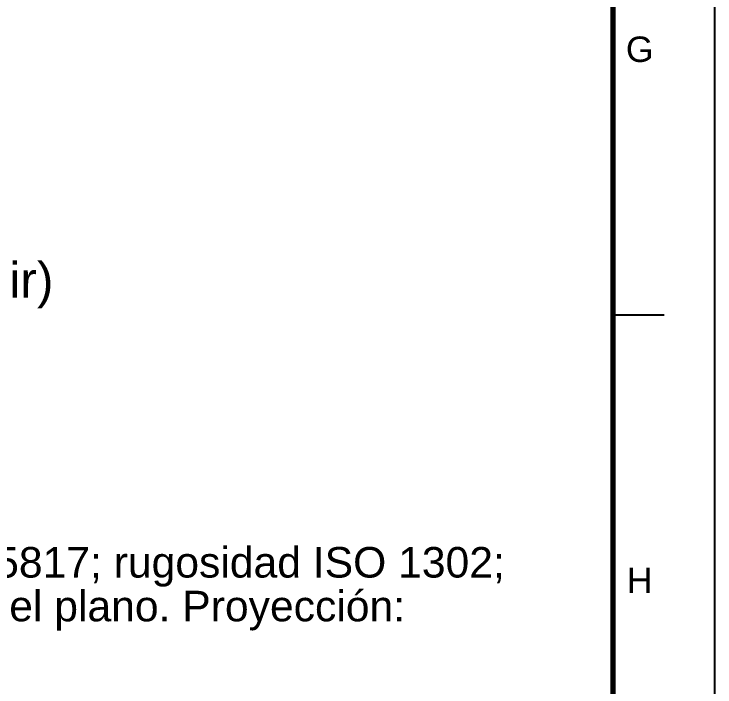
# Model space of a CAD drawing. Header units: millimetres. Extents: x 0 to 841, y 0 to 594.
# Drawn here: x 772.1 to 841, y 182.1 to 248.3 of the extents above; entities that cross this region are included whole.
import ezdxf
from ezdxf.enums import TextEntityAlignment as Align

# ---------------------------------------------------------------- set-up
doc = ezdxf.new("R2010")
doc.units = ezdxf.units.MM
for name, color, linetype, lineweight in [('FINA', 7, 'CONTINUOUS', 25), ('MARCO', 7, 'CONTINUOUS', 70), ('TXT', 7, 'CONTINUOUS', 25)]:
    doc.layers.add(name, color=color, linetype=linetype, lineweight=lineweight)
doc.styles.add('STD', font='LiberationSans-Regular.ttf')

msp = doc.modelspace()

# ---------------------------------------------------------------- linework, layer by layer
at = {"layer": 'FINA'}
msp.add_line((831, 218.727), (836, 218.727), dxfattribs=at)
msp.add_lwpolyline([(0, 0), (841, 0), (841, 594), (0, 594)], close=True, dxfattribs=at)
at = {"layer": 'MARCO'}
msp.add_lwpolyline([(20, 10), (831, 10), (831, 584), (20, 584)], close=True, dxfattribs=at)

# ---------------------------------------------------------------- texts
at = {"layer": 'TXT', "style": 'STD'}
for s, p in [('G', (833.6, 244.818)), ('H', (833.6, 192.636))]:
    msp.add_text(s, height=2.5, dxfattribs=at).set_placement(p, align=Align.MIDDLE_CENTER)
msp.add_text('SIN ESCALA (referencial, no medir)', height=3.5, dxfattribs=at).set_placement((737, 223.896), align=Align.TOP_CENTER)
for s, p in [('Tolerancias generales ISO 2768-mK; soldadura ISO 2553 / ISO 5817; rugosidad ISO 1302;', (651, 192)), ('GD&T ISO 1101. Cotas en mm salvo indicación. No medir sobre el plano. Proyección:', (651, 187.7))]:
    msp.add_text(s, height=3, dxfattribs=at).set_placement(p, align=Align.BOTTOM_LEFT)

doc.saveas('drawing.dxf')
